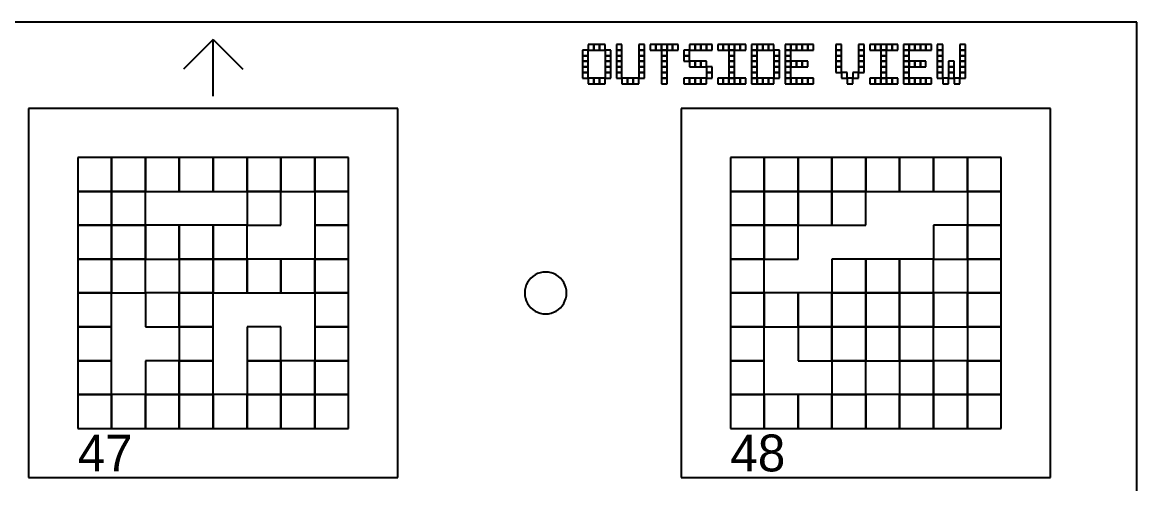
# Model space of a CAD drawing. Extents: x 0 to 490, y -8 to 329.
# Drawn here: x 399.5 to 490, y 112.5 to 150 of the extents above; entities that cross this region are included whole.
import ezdxf

# ---------------------------------------------------------------- set-up
doc = ezdxf.new("R2010")
doc.units = 0
for name, color, linetype in [('BLACK_POCKET', 7, 'CONTINUOUS'), ('BOARD_TEXT', 2, 'CONTINUOUS'), ('CUT', 1, 'CONTINUOUS'), ('LABEL', 3, 'CONTINUOUS'), ('MOUNT_HOLE', 5, 'CONTINUOUS'), ('ORIENTATION', 1, 'CONTINUOUS'), ('QUIET_ZONE', 4, 'CONTINUOUS'), ('TAG_BOUNDARY', 8, 'CONTINUOUS')]:
    doc.layers.add(name, color=color, linetype=linetype)

msp = doc.modelspace()

# ---------------------------------------------------------------- linework, layer by layer
at = {"layer": 'BLACK_POCKET'}
for p, q in [((406.75, 139), (404, 139)), ((404, 139), (404, 136.25)), ((406.75, 136.25), (406.75, 139)), ((409.5, 139), (406.75, 139)), ((406.75, 139), (406.75, 136.25)), ((409.5, 136.25), (409.5, 139)), ((412.25, 139), (409.5, 139)), ((409.5, 139), (409.5, 136.25)), ((412.25, 136.25), (412.25, 139)), ((415, 139), (412.25, 139)), ((412.25, 139), (412.25, 136.25)), ((415, 136.25), (415, 139)), ((417.75, 139), (415, 139)), ((415, 139), (415, 136.25)), ((417.75, 136.25), (417.75, 139)), ((420.5, 139), (417.75, 139)), ((417.75, 139), (417.75, 136.25)), ((420.5, 136.25), (420.5, 139)), ((423.25, 139), (420.5, 139)), ((420.5, 139), (420.5, 136.25)), ((423.25, 136.25), (423.25, 139)), ((426, 139), (423.25, 139)), ((423.25, 139), (423.25, 136.25)), ((426, 136.25), (426, 139)), ((459.75, 139), (457, 139)), ((457, 139), (457, 136.25)), ((459.75, 136.25), (459.75, 139)), ((462.5, 139), (459.75, 139)), ((459.75, 139), (459.75, 136.25)), ((462.5, 136.25), (462.5, 139)), ((465.25, 139), (462.5, 139)), ((462.5, 139), (462.5, 136.25)), ((465.25, 136.25), (465.25, 139)), ((468, 139), (465.25, 139)), ((465.25, 139), (465.25, 136.25)), ((468, 136.25), (468, 139)), ((470.75, 139), (468, 139)), ((468, 139), (468, 136.25)), ((470.75, 136.25), (470.75, 139)), ((473.5, 139), (470.75, 139)), ((470.75, 139), (470.75, 136.25)), ((473.5, 136.25), (473.5, 139)), ((476.25, 139), (473.5, 139)), ((473.5, 139), (473.5, 136.25)), ((476.25, 136.25), (476.25, 139)), ((479, 139), (476.25, 139)), ((476.25, 139), (476.25, 136.25)), ((479, 136.25), (479, 139)), ((404, 136.25), (406.75, 136.25)), ((406.75, 136.25), (404, 136.25)), ((404, 136.25), (404, 133.5)), ((406.75, 136.25), (409.5, 136.25)), ((406.75, 133.5), (406.75, 136.25)), ((409.5, 136.25), (406.75, 136.25)), ((406.75, 136.25), (406.75, 133.5)), ((409.5, 136.25), (412.25, 136.25)), ((409.5, 133.5), (409.5, 136.25)), ((412.25, 136.25), (415, 136.25)), ((415, 136.25), (417.75, 136.25)), ((417.75, 136.25), (420.5, 136.25)), ((420.5, 136.25), (417.75, 136.25)), ((417.75, 136.25), (417.75, 133.5)), ((420.5, 136.25), (423.25, 136.25)), ((420.5, 133.5), (420.5, 136.25)), ((423.25, 136.25), (426, 136.25)), ((426, 136.25), (423.25, 136.25)), ((423.25, 136.25), (423.25, 133.5)), ((426, 133.5), (426, 136.25)), ((457, 136.25), (459.75, 136.25)), ((459.75, 136.25), (457, 136.25)), ((457, 136.25), (457, 133.5)), ((459.75, 136.25), (462.5, 136.25)), ((459.75, 133.5), (459.75, 136.25)), ((462.5, 136.25), (459.75, 136.25)), ((459.75, 136.25), (459.75, 133.5)), ((462.5, 136.25), (465.25, 136.25)), ((462.5, 133.5), (462.5, 136.25)), ((465.25, 136.25), (462.5, 136.25)), ((462.5, 136.25), (462.5, 133.5)), ((465.25, 136.25), (468, 136.25)), ((465.25, 133.5), (465.25, 136.25)), ((468, 136.25), (465.25, 136.25)), ((465.25, 136.25), (465.25, 133.5)), ((468, 136.25), (470.75, 136.25)), ((468, 133.5), (468, 136.25)), ((470.75, 136.25), (473.5, 136.25)), ((473.5, 136.25), (476.25, 136.25)), ((476.25, 136.25), (479, 136.25)), ((479, 136.25), (476.25, 136.25)), ((476.25, 136.25), (476.25, 133.5)), ((479, 133.5), (479, 136.25)), ((404, 133.5), (406.75, 133.5)), ((406.75, 133.5), (404, 133.5)), ((404, 133.5), (404, 130.75)), ((406.75, 133.5), (409.5, 133.5)), ((406.75, 130.75), (406.75, 133.5)), ((409.5, 133.5), (406.75, 133.5)), ((406.75, 133.5), (406.75, 130.75)), ((409.5, 130.75), (409.5, 133.5)), ((412.25, 133.5), (409.5, 133.5)), ((409.5, 133.5), (409.5, 130.75)), ((412.25, 130.75), (412.25, 133.5)), ((415, 133.5), (412.25, 133.5)), ((412.25, 133.5), (412.25, 130.75)), ((415, 130.75), (415, 133.5)), ((417.75, 133.5), (415, 133.5)), ((415, 133.5), (415, 130.75)), ((417.75, 133.5), (420.5, 133.5)), ((417.75, 130.75), (417.75, 133.5)), ((423.25, 133.5), (426, 133.5)), ((426, 133.5), (423.25, 133.5)), ((423.25, 133.5), (423.25, 130.75)), ((426, 130.75), (426, 133.5)), ((457, 133.5), (459.75, 133.5)), ((459.75, 133.5), (457, 133.5)), ((457, 133.5), (457, 130.75)), ((459.75, 133.5), (462.5, 133.5)), ((459.75, 130.75), (459.75, 133.5)), ((462.5, 133.5), (459.75, 133.5)), ((459.75, 133.5), (459.75, 130.75)), ((462.5, 133.5), (465.25, 133.5)), ((462.5, 130.75), (462.5, 133.5)), ((465.25, 133.5), (468, 133.5)), ((476.25, 133.5), (473.5, 133.5)), ((473.5, 133.5), (473.5, 130.75)), ((476.25, 133.5), (479, 133.5)), ((476.25, 130.75), (476.25, 133.5)), ((479, 133.5), (476.25, 133.5)), ((476.25, 133.5), (476.25, 130.75)), ((479, 130.75), (479, 133.5)), ((404, 130.75), (406.75, 130.75)), ((406.75, 130.75), (404, 130.75)), ((404, 130.75), (404, 128)), ((406.75, 130.75), (409.5, 130.75)), ((406.75, 128), (406.75, 130.75)), ((409.5, 130.75), (406.75, 130.75)), ((406.75, 130.75), (406.75, 128)), ((409.5, 130.75), (412.25, 130.75)), ((409.5, 128), (409.5, 130.75)), ((412.25, 130.75), (415, 130.75)), ((415, 130.75), (412.25, 130.75)), ((412.25, 130.75), (412.25, 128)), ((415, 130.75), (417.75, 130.75)), ((415, 128), (415, 130.75)), ((417.75, 130.75), (415, 130.75)), ((415, 130.75), (415, 128)), ((417.75, 128), (417.75, 130.75)), ((420.5, 130.75), (417.75, 130.75)), ((417.75, 130.75), (417.75, 128)), ((420.5, 128), (420.5, 130.75)), ((423.25, 130.75), (420.5, 130.75)), ((420.5, 130.75), (420.5, 128)), ((423.25, 130.75), (426, 130.75)), ((423.25, 128), (423.25, 130.75)), ((426, 130.75), (423.25, 130.75)), ((423.25, 130.75), (423.25, 128)), ((426, 128), (426, 130.75)), ((457, 130.75), (459.75, 130.75)), ((459.75, 130.75), (457, 130.75)), ((457, 130.75), (457, 128)), ((459.75, 130.75), (462.5, 130.75)), ((459.75, 128), (459.75, 130.75)), ((468, 130.75), (465.25, 130.75)), ((465.25, 130.75), (465.25, 128)), ((468, 128), (468, 130.75)), ((470.75, 130.75), (468, 130.75)), ((468, 130.75), (468, 128)), ((470.75, 128), (470.75, 130.75)), ((473.5, 130.75), (470.75, 130.75)), ((470.75, 130.75), (470.75, 128)), ((473.5, 130.75), (476.25, 130.75)), ((473.5, 128), (473.5, 130.75)), ((476.25, 130.75), (479, 130.75)), ((479, 130.75), (476.25, 130.75)), ((476.25, 130.75), (476.25, 128)), ((479, 128), (479, 130.75)), ((404, 128), (406.75, 128)), ((406.75, 128), (404, 128)), ((404, 128), (404, 125.25)), ((406.75, 128), (409.5, 128)), ((406.75, 125.25), (406.75, 128)), ((412.25, 128), (409.5, 128)), ((409.5, 128), (409.5, 125.25)), ((412.25, 128), (415, 128)), ((412.25, 125.25), (412.25, 128)), ((415, 128), (412.25, 128)), ((412.25, 128), (412.25, 125.25)), ((415, 128), (417.75, 128)), ((415, 125.25), (415, 128)), ((417.75, 128), (420.5, 128)), ((420.5, 128), (423.25, 128)), ((423.25, 128), (426, 128)), ((426, 128), (423.25, 128)), ((423.25, 128), (423.25, 125.25)), ((426, 125.25), (426, 128)), ((457, 128), (459.75, 128)), ((459.75, 128), (457, 128)), ((457, 128), (457, 125.25)), ((459.75, 125.25), (459.75, 128)), ((462.5, 128), (459.75, 128)), ((459.75, 128), (459.75, 125.25)), ((462.5, 125.25), (462.5, 128)), ((465.25, 128), (462.5, 128)), ((462.5, 128), (462.5, 125.25)), ((465.25, 128), (468, 128)), ((465.25, 125.25), (465.25, 128)), ((468, 128), (465.25, 128)), ((465.25, 128), (465.25, 125.25)), ((468, 128), (470.75, 128)), ((468, 125.25), (468, 128)), ((470.75, 128), (468, 128)), ((468, 128), (468, 125.25)), ((470.75, 128), (473.5, 128)), ((470.75, 125.25), (470.75, 128)), ((473.5, 128), (470.75, 128)), ((470.75, 128), (470.75, 125.25)), ((473.5, 125.25), (473.5, 128)), ((476.25, 128), (473.5, 128)), ((473.5, 128), (473.5, 125.25)), ((476.25, 128), (479, 128)), ((476.25, 125.25), (476.25, 128)), ((479, 128), (476.25, 128)), ((476.25, 128), (476.25, 125.25)), ((479, 125.25), (479, 128)), ((404, 125.25), (406.75, 125.25)), ((406.75, 125.25), (404, 125.25)), ((404, 125.25), (404, 122.5)), ((406.75, 122.5), (406.75, 125.25)), ((409.5, 125.25), (412.25, 125.25)), ((412.25, 125.25), (415, 125.25)), ((415, 125.25), (412.25, 125.25)), ((412.25, 125.25), (412.25, 122.5)), ((415, 122.5), (415, 125.25)), ((420.5, 125.25), (417.75, 125.25)), ((417.75, 125.25), (417.75, 122.5)), ((420.5, 122.5), (420.5, 125.25)), ((423.25, 125.25), (426, 125.25)), ((426, 125.25), (423.25, 125.25)), ((423.25, 125.25), (423.25, 122.5)), ((426, 122.5), (426, 125.25)), ((457, 125.25), (459.75, 125.25)), ((459.75, 125.25), (457, 125.25)), ((457, 125.25), (457, 122.5)), ((459.75, 125.25), (462.5, 125.25)), ((459.75, 122.5), (459.75, 125.25)), ((462.5, 125.25), (465.25, 125.25)), ((465.25, 125.25), (462.5, 125.25)), ((462.5, 125.25), (462.5, 122.5)), ((465.25, 125.25), (468, 125.25)), ((465.25, 122.5), (465.25, 125.25)), ((468, 125.25), (465.25, 125.25)), ((465.25, 125.25), (465.25, 122.5)), ((468, 125.25), (470.75, 125.25)), ((468, 122.5), (468, 125.25)), ((470.75, 125.25), (468, 125.25)), ((468, 125.25), (468, 122.5)), ((470.75, 125.25), (473.5, 125.25)), ((470.75, 122.5), (470.75, 125.25)), ((473.5, 125.25), (470.75, 125.25)), ((470.75, 125.25), (470.75, 122.5)), ((473.5, 125.25), (476.25, 125.25)), ((473.5, 122.5), (473.5, 125.25)), ((476.25, 125.25), (479, 125.25)), ((479, 125.25), (476.25, 125.25)), ((476.25, 125.25), (476.25, 122.5)), ((479, 122.5), (479, 125.25)), ((404, 122.5), (406.75, 122.5)), ((406.75, 122.5), (404, 122.5)), ((404, 122.5), (404, 119.75)), ((406.75, 119.75), (406.75, 122.5)), ((412.25, 122.5), (409.5, 122.5)), ((409.5, 122.5), (409.5, 119.75)), ((412.25, 122.5), (415, 122.5)), ((412.25, 119.75), (412.25, 122.5)), ((415, 122.5), (412.25, 122.5)), ((412.25, 122.5), (412.25, 119.75)), ((415, 119.75), (415, 122.5)), ((417.75, 122.5), (420.5, 122.5)), ((420.5, 122.5), (417.75, 122.5)), ((417.75, 122.5), (417.75, 119.75)), ((420.5, 119.75), (420.5, 122.5)), ((423.25, 122.5), (420.5, 122.5)), ((420.5, 122.5), (420.5, 119.75)), ((423.25, 122.5), (426, 122.5)), ((423.25, 119.75), (423.25, 122.5)), ((426, 122.5), (423.25, 122.5)), ((423.25, 122.5), (423.25, 119.75)), ((426, 119.75), (426, 122.5)), ((457, 122.5), (459.75, 122.5)), ((459.75, 122.5), (457, 122.5)), ((457, 122.5), (457, 119.75)), ((459.75, 119.75), (459.75, 122.5)), ((462.5, 122.5), (465.25, 122.5)), ((465.25, 122.5), (468, 122.5)), ((468, 122.5), (465.25, 122.5)), ((465.25, 122.5), (465.25, 119.75)), ((468, 122.5), (470.75, 122.5)), ((468, 119.75), (468, 122.5)), ((470.75, 122.5), (473.5, 122.5)), ((473.5, 122.5), (470.75, 122.5)), ((470.75, 122.5), (470.75, 119.75)), ((473.5, 119.75), (473.5, 122.5)), ((476.25, 122.5), (473.5, 122.5)), ((473.5, 122.5), (473.5, 119.75)), ((476.25, 122.5), (479, 122.5)), ((476.25, 119.75), (476.25, 122.5)), ((479, 122.5), (476.25, 122.5)), ((476.25, 122.5), (476.25, 119.75)), ((479, 119.75), (479, 122.5)), ((404, 119.75), (406.75, 119.75)), ((406.75, 119.75), (404, 119.75)), ((404, 119.75), (404, 117)), ((406.75, 117), (406.75, 119.75)), ((409.5, 119.75), (406.75, 119.75)), ((406.75, 119.75), (406.75, 117)), ((409.5, 119.75), (412.25, 119.75)), ((409.5, 117), (409.5, 119.75)), ((412.25, 119.75), (409.5, 119.75)), ((409.5, 119.75), (409.5, 117)), ((412.25, 119.75), (415, 119.75)), ((412.25, 117), (412.25, 119.75)), ((415, 119.75), (412.25, 119.75)), ((412.25, 119.75), (412.25, 117)), ((415, 117), (415, 119.75)), ((417.75, 119.75), (415, 119.75)), ((415, 119.75), (415, 117)), ((417.75, 119.75), (420.5, 119.75)), ((417.75, 117), (417.75, 119.75)), ((420.5, 119.75), (417.75, 119.75)), ((417.75, 119.75), (417.75, 117)), ((420.5, 119.75), (423.25, 119.75)), ((420.5, 117), (420.5, 119.75)), ((423.25, 119.75), (420.5, 119.75)), ((420.5, 119.75), (420.5, 117)), ((423.25, 119.75), (426, 119.75)), ((423.25, 117), (423.25, 119.75)), ((426, 119.75), (423.25, 119.75)), ((423.25, 119.75), (423.25, 117)), ((426, 117), (426, 119.75)), ((457, 119.75), (459.75, 119.75)), ((459.75, 119.75), (457, 119.75)), ((457, 119.75), (457, 117)), ((459.75, 117), (459.75, 119.75)), ((462.5, 119.75), (459.75, 119.75)), ((459.75, 119.75), (459.75, 117)), ((462.5, 117), (462.5, 119.75)), ((465.25, 119.75), (462.5, 119.75)), ((462.5, 119.75), (462.5, 117)), ((465.25, 119.75), (468, 119.75)), ((465.25, 117), (465.25, 119.75)), ((468, 119.75), (465.25, 119.75)), ((465.25, 119.75), (465.25, 117)), ((468, 117), (468, 119.75)), ((470.75, 119.75), (468, 119.75)), ((468, 119.75), (468, 117)), ((470.75, 119.75), (473.5, 119.75)), ((470.75, 117), (470.75, 119.75)), ((473.5, 119.75), (470.75, 119.75)), ((470.75, 119.75), (470.75, 117)), ((473.5, 119.75), (476.25, 119.75)), ((473.5, 117), (473.5, 119.75)), ((476.25, 119.75), (473.5, 119.75)), ((473.5, 119.75), (473.5, 117)), ((476.25, 119.75), (479, 119.75)), ((476.25, 117), (476.25, 119.75)), ((479, 119.75), (476.25, 119.75)), ((476.25, 119.75), (476.25, 117)), ((479, 117), (479, 119.75)), ((404, 117), (406.75, 117)), ((406.75, 117), (409.5, 117)), ((409.5, 117), (412.25, 117)), ((412.25, 117), (415, 117)), ((415, 117), (417.75, 117)), ((417.75, 117), (420.5, 117)), ((420.5, 117), (423.25, 117)), ((423.25, 117), (426, 117)), ((457, 117), (459.75, 117)), ((459.75, 117), (462.5, 117)), ((462.5, 117), (465.25, 117)), ((465.25, 117), (468, 117)), ((468, 117), (470.75, 117)), ((470.75, 117), (473.5, 117)), ((473.5, 117), (476.25, 117)), ((476.25, 117), (479, 117))]:
    msp.add_line(p, q, dxfattribs=at)
at = {"layer": 'BOARD_TEXT'}
for p, q in [((445.457143, 147.742857), (445, 147.742857)), ((445, 147.742857), (445, 147.285714)), ((445.914286, 148.2), (445.457143, 148.2)), ((445.457143, 148.2), (445.457143, 147.742857)), ((445.457143, 147.742857), (445.914286, 147.742857)), ((445.457143, 147.285714), (445.457143, 147.742857)), ((445.914286, 147.742857), (445.914286, 148.2)), ((446.371429, 148.2), (445.914286, 148.2)), ((445.914286, 148.2), (445.914286, 147.742857)), ((445.914286, 147.742857), (446.371429, 147.742857)), ((446.371429, 147.742857), (446.371429, 148.2)), ((446.828571, 148.2), (446.371429, 148.2)), ((446.371429, 148.2), (446.371429, 147.742857)), ((446.371429, 147.742857), (446.828571, 147.742857)), ((446.828571, 147.742857), (446.828571, 148.2)), ((447.285714, 147.742857), (446.828571, 147.742857)), ((446.828571, 147.742857), (446.828571, 147.285714)), ((447.285714, 147.285714), (447.285714, 147.742857)), ((448.2, 148.2), (447.742857, 148.2)), ((447.742857, 148.2), (447.742857, 147.742857)), ((447.742857, 147.742857), (448.2, 147.742857)), ((448.2, 147.742857), (447.742857, 147.742857)), ((447.742857, 147.742857), (447.742857, 147.285714)), ((448.2, 147.742857), (448.2, 148.2)), ((448.2, 147.285714), (448.2, 147.742857)), ((450.028571, 148.2), (449.571429, 148.2)), ((449.571429, 148.2), (449.571429, 147.742857)), ((449.571429, 147.742857), (450.028571, 147.742857)), ((450.028571, 147.742857), (449.571429, 147.742857)), ((449.571429, 147.742857), (449.571429, 147.285714)), ((450.028571, 147.742857), (450.028571, 148.2)), ((450.028571, 147.285714), (450.028571, 147.742857)), ((450.942857, 148.2), (450.485714, 148.2)), ((450.485714, 148.2), (450.485714, 147.742857)), ((450.485714, 147.742857), (450.942857, 147.742857)), ((450.942857, 147.742857), (450.942857, 148.2)), ((451.4, 148.2), (450.942857, 148.2)), ((450.942857, 148.2), (450.942857, 147.742857)), ((450.942857, 147.742857), (451.4, 147.742857)), ((451.4, 147.742857), (451.4, 148.2)), ((451.857143, 148.2), (451.4, 148.2)), ((451.4, 148.2), (451.4, 147.742857)), ((451.4, 147.742857), (451.857143, 147.742857)), ((451.857143, 147.742857), (451.4, 147.742857)), ((451.4, 147.742857), (451.4, 147.285714)), ((451.857143, 147.742857), (451.857143, 148.2)), ((452.314286, 148.2), (451.857143, 148.2)), ((451.857143, 148.2), (451.857143, 147.742857)), ((451.857143, 147.742857), (452.314286, 147.742857)), ((451.857143, 147.285714), (451.857143, 147.742857)), ((452.314286, 147.742857), (452.314286, 148.2)), ((452.771429, 148.2), (452.314286, 148.2)), ((452.314286, 148.2), (452.314286, 147.742857)), ((452.314286, 147.742857), (452.771429, 147.742857)), ((452.771429, 147.742857), (452.771429, 148.2)), ((453.685714, 147.742857), (453.228571, 147.742857)), ((453.228571, 147.742857), (453.228571, 147.285714)), ((454.142857, 148.2), (453.685714, 148.2)), ((453.685714, 148.2), (453.685714, 147.742857)), ((453.685714, 147.742857), (454.142857, 147.742857)), ((453.685714, 147.285714), (453.685714, 147.742857)), ((454.142857, 147.742857), (454.142857, 148.2)), ((454.6, 148.2), (454.142857, 148.2)), ((454.142857, 148.2), (454.142857, 147.742857)), ((454.142857, 147.742857), (454.6, 147.742857)), ((454.6, 147.742857), (454.6, 148.2)), ((455.057143, 148.2), (454.6, 148.2)), ((454.6, 148.2), (454.6, 147.742857)), ((454.6, 147.742857), (455.057143, 147.742857)), ((455.057143, 147.742857), (455.057143, 148.2)), ((455.514286, 148.2), (455.057143, 148.2)), ((455.057143, 148.2), (455.057143, 147.742857)), ((455.057143, 147.742857), (455.514286, 147.742857)), ((455.514286, 147.742857), (455.514286, 148.2)), ((456.428571, 148.2), (455.971429, 148.2)), ((455.971429, 148.2), (455.971429, 147.742857)), ((455.971429, 147.742857), (456.428571, 147.742857)), ((456.428571, 147.742857), (456.428571, 148.2)), ((456.885714, 148.2), (456.428571, 148.2)), ((456.428571, 148.2), (456.428571, 147.742857)), ((456.428571, 147.742857), (456.885714, 147.742857)), ((456.885714, 147.742857), (456.885714, 148.2)), ((457.342857, 148.2), (456.885714, 148.2)), ((456.885714, 148.2), (456.885714, 147.742857)), ((456.885714, 147.742857), (457.342857, 147.742857)), ((457.342857, 147.742857), (456.885714, 147.742857)), ((456.885714, 147.742857), (456.885714, 147.285714)), ((457.342857, 147.742857), (457.342857, 148.2)), ((457.8, 148.2), (457.342857, 148.2)), ((457.342857, 148.2), (457.342857, 147.742857)), ((457.342857, 147.742857), (457.8, 147.742857)), ((457.342857, 147.285714), (457.342857, 147.742857)), ((457.8, 147.742857), (457.8, 148.2)), ((458.257143, 148.2), (457.8, 148.2)), ((457.8, 148.2), (457.8, 147.742857)), ((457.8, 147.742857), (458.257143, 147.742857)), ((458.257143, 147.742857), (458.257143, 148.2)), ((459.171429, 148.2), (458.714286, 148.2)), ((458.714286, 148.2), (458.714286, 147.742857)), ((458.714286, 147.742857), (459.171429, 147.742857)), ((459.171429, 147.742857), (458.714286, 147.742857)), ((458.714286, 147.742857), (458.714286, 147.285714)), ((459.171429, 147.742857), (459.171429, 148.2)), ((459.628571, 148.2), (459.171429, 148.2)), ((459.171429, 148.2), (459.171429, 147.742857)), ((459.171429, 147.742857), (459.628571, 147.742857)), ((459.171429, 147.285714), (459.171429, 147.742857)), ((459.628571, 147.742857), (459.628571, 148.2)), ((460.085714, 148.2), (459.628571, 148.2)), ((459.628571, 148.2), (459.628571, 147.742857)), ((459.628571, 147.742857), (460.085714, 147.742857)), ((460.085714, 147.742857), (460.085714, 148.2)), ((460.542857, 148.2), (460.085714, 148.2)), ((460.085714, 148.2), (460.085714, 147.742857)), ((460.085714, 147.742857), (460.542857, 147.742857)), ((460.542857, 147.742857), (460.542857, 148.2)), ((461, 147.742857), (460.542857, 147.742857)), ((460.542857, 147.742857), (460.542857, 147.285714)), ((461, 147.285714), (461, 147.742857)), ((461.914286, 148.2), (461.457143, 148.2)), ((461.457143, 148.2), (461.457143, 147.742857)), ((461.457143, 147.742857), (461.914286, 147.742857)), ((461.914286, 147.742857), (461.457143, 147.742857)), ((461.457143, 147.742857), (461.457143, 147.285714)), ((461.914286, 147.742857), (461.914286, 148.2)), ((462.371429, 148.2), (461.914286, 148.2)), ((461.914286, 148.2), (461.914286, 147.742857)), ((461.914286, 147.742857), (462.371429, 147.742857)), ((461.914286, 147.285714), (461.914286, 147.742857)), ((462.371429, 147.742857), (462.371429, 148.2)), ((462.828571, 148.2), (462.371429, 148.2)), ((462.371429, 148.2), (462.371429, 147.742857)), ((462.371429, 147.742857), (462.828571, 147.742857)), ((462.828571, 147.742857), (462.828571, 148.2)), ((463.285714, 148.2), (462.828571, 148.2)), ((462.828571, 148.2), (462.828571, 147.742857)), ((462.828571, 147.742857), (463.285714, 147.742857)), ((463.285714, 147.742857), (463.285714, 148.2)), ((463.742857, 148.2), (463.285714, 148.2)), ((463.285714, 148.2), (463.285714, 147.742857)), ((463.285714, 147.742857), (463.742857, 147.742857)), ((463.742857, 147.742857), (463.742857, 148.2)), ((466.028571, 148.2), (465.571429, 148.2)), ((465.571429, 148.2), (465.571429, 147.742857)), ((465.571429, 147.742857), (466.028571, 147.742857)), ((466.028571, 147.742857), (465.571429, 147.742857)), ((465.571429, 147.742857), (465.571429, 147.285714)), ((466.028571, 147.742857), (466.028571, 148.2)), ((466.028571, 147.285714), (466.028571, 147.742857)), ((467.857143, 148.2), (467.4, 148.2)), ((467.4, 148.2), (467.4, 147.742857)), ((467.4, 147.742857), (467.857143, 147.742857)), ((467.857143, 147.742857), (467.4, 147.742857)), ((467.4, 147.742857), (467.4, 147.285714)), ((467.857143, 147.742857), (467.857143, 148.2)), ((467.857143, 147.285714), (467.857143, 147.742857)), ((468.771429, 148.2), (468.314286, 148.2)), ((468.314286, 148.2), (468.314286, 147.742857)), ((468.314286, 147.742857), (468.771429, 147.742857)), ((468.771429, 147.742857), (468.771429, 148.2)), ((469.228571, 148.2), (468.771429, 148.2)), ((468.771429, 148.2), (468.771429, 147.742857)), ((468.771429, 147.742857), (469.228571, 147.742857)), ((469.228571, 147.742857), (469.228571, 148.2)), ((469.685714, 148.2), (469.228571, 148.2)), ((469.228571, 148.2), (469.228571, 147.742857)), ((469.228571, 147.742857), (469.685714, 147.742857)), ((469.685714, 147.742857), (469.228571, 147.742857)), ((469.228571, 147.742857), (469.228571, 147.285714)), ((469.685714, 147.742857), (469.685714, 148.2)), ((470.142857, 148.2), (469.685714, 148.2)), ((469.685714, 148.2), (469.685714, 147.742857)), ((469.685714, 147.742857), (470.142857, 147.742857)), ((469.685714, 147.285714), (469.685714, 147.742857)), ((470.142857, 147.742857), (470.142857, 148.2)), ((470.6, 148.2), (470.142857, 148.2)), ((470.142857, 148.2), (470.142857, 147.742857)), ((470.142857, 147.742857), (470.6, 147.742857)), ((470.6, 147.742857), (470.6, 148.2)), ((471.514286, 148.2), (471.057143, 148.2)), ((471.057143, 148.2), (471.057143, 147.742857)), ((471.057143, 147.742857), (471.514286, 147.742857)), ((471.514286, 147.742857), (471.057143, 147.742857)), ((471.057143, 147.742857), (471.057143, 147.285714)), ((471.514286, 147.742857), (471.514286, 148.2)), ((471.971429, 148.2), (471.514286, 148.2)), ((471.514286, 148.2), (471.514286, 147.742857)), ((471.514286, 147.742857), (471.971429, 147.742857)), ((471.514286, 147.285714), (471.514286, 147.742857)), ((471.971429, 147.742857), (471.971429, 148.2)), ((472.428571, 148.2), (471.971429, 148.2)), ((471.971429, 148.2), (471.971429, 147.742857)), ((471.971429, 147.742857), (472.428571, 147.742857)), ((472.428571, 147.742857), (472.428571, 148.2)), ((472.885714, 148.2), (472.428571, 148.2)), ((472.428571, 148.2), (472.428571, 147.742857)), ((472.428571, 147.742857), (472.885714, 147.742857)), ((472.885714, 147.742857), (472.885714, 148.2)), ((473.342857, 148.2), (472.885714, 148.2)), ((472.885714, 148.2), (472.885714, 147.742857)), ((472.885714, 147.742857), (473.342857, 147.742857)), ((473.342857, 147.742857), (473.342857, 148.2)), ((474.257143, 148.2), (473.8, 148.2)), ((473.8, 148.2), (473.8, 147.742857)), ((473.8, 147.742857), (474.257143, 147.742857)), ((474.257143, 147.742857), (473.8, 147.742857)), ((473.8, 147.742857), (473.8, 147.285714)), ((474.257143, 147.742857), (474.257143, 148.2)), ((474.257143, 147.285714), (474.257143, 147.742857)), ((476.085714, 148.2), (475.628571, 148.2)), ((475.628571, 148.2), (475.628571, 147.742857)), ((475.628571, 147.742857), (476.085714, 147.742857)), ((476.085714, 147.742857), (475.628571, 147.742857)), ((475.628571, 147.742857), (475.628571, 147.285714)), ((476.085714, 147.742857), (476.085714, 148.2)), ((476.085714, 147.285714), (476.085714, 147.742857)), ((445, 147.285714), (445.457143, 147.285714)), ((445.457143, 147.285714), (445, 147.285714)), ((445, 147.285714), (445, 146.828571)), ((445, 146.828571), (445.457143, 146.828571)), ((445.457143, 146.828571), (445, 146.828571)), ((445, 146.828571), (445, 146.371429)), ((445.457143, 146.828571), (445.457143, 147.285714)), ((445.457143, 146.371429), (445.457143, 146.828571)), ((446.828571, 147.285714), (447.285714, 147.285714)), ((447.285714, 147.285714), (446.828571, 147.285714)), ((446.828571, 147.285714), (446.828571, 146.828571)), ((446.828571, 146.828571), (447.285714, 146.828571)), ((447.285714, 146.828571), (446.828571, 146.828571)), ((446.828571, 146.828571), (446.828571, 146.371429)), ((447.285714, 146.828571), (447.285714, 147.285714)), ((447.285714, 146.371429), (447.285714, 146.828571)), ((447.742857, 147.285714), (448.2, 147.285714)), ((448.2, 147.285714), (447.742857, 147.285714)), ((447.742857, 147.285714), (447.742857, 146.828571)), ((447.742857, 146.828571), (448.2, 146.828571)), ((448.2, 146.828571), (447.742857, 146.828571)), ((447.742857, 146.828571), (447.742857, 146.371429)), ((448.2, 146.828571), (448.2, 147.285714)), ((448.2, 146.371429), (448.2, 146.828571)), ((449.571429, 147.285714), (450.028571, 147.285714)), ((450.028571, 147.285714), (449.571429, 147.285714)), ((449.571429, 147.285714), (449.571429, 146.828571)), ((449.571429, 146.828571), (450.028571, 146.828571)), ((450.028571, 146.828571), (449.571429, 146.828571)), ((449.571429, 146.828571), (449.571429, 146.371429)), ((450.028571, 146.828571), (450.028571, 147.285714)), ((450.028571, 146.371429), (450.028571, 146.828571)), ((451.4, 147.285714), (451.857143, 147.285714)), ((451.857143, 147.285714), (451.4, 147.285714)), ((451.4, 147.285714), (451.4, 146.828571)), ((451.4, 146.828571), (451.857143, 146.828571)), ((451.857143, 146.828571), (451.4, 146.828571)), ((451.4, 146.828571), (451.4, 146.371429)), ((451.857143, 146.828571), (451.857143, 147.285714)), ((451.857143, 146.371429), (451.857143, 146.828571)), ((453.228571, 147.285714), (453.685714, 147.285714)), ((453.685714, 147.285714), (453.228571, 147.285714)), ((453.228571, 147.285714), (453.228571, 146.828571)), ((453.228571, 146.828571), (453.685714, 146.828571)), ((453.685714, 146.828571), (453.685714, 147.285714)), ((454.142857, 146.828571), (453.685714, 146.828571)), ((453.685714, 146.828571), (453.685714, 146.371429)), ((454.142857, 146.371429), (454.142857, 146.828571)), ((454.6, 146.828571), (454.142857, 146.828571)), ((454.142857, 146.828571), (454.142857, 146.371429)), ((454.6, 146.371429), (454.6, 146.828571)), ((455.057143, 146.828571), (454.6, 146.828571)), ((454.6, 146.828571), (454.6, 146.371429)), ((455.057143, 146.371429), (455.057143, 146.828571)), ((456.885714, 147.285714), (457.342857, 147.285714)), ((457.342857, 147.285714), (456.885714, 147.285714)), ((456.885714, 147.285714), (456.885714, 146.828571)), ((456.885714, 146.828571), (457.342857, 146.828571)), ((457.342857, 146.828571), (456.885714, 146.828571)), ((456.885714, 146.828571), (456.885714, 146.371429)), ((457.342857, 146.828571), (457.342857, 147.285714)), ((457.342857, 146.371429), (457.342857, 146.828571)), ((458.714286, 147.285714), (459.171429, 147.285714)), ((459.171429, 147.285714), (458.714286, 147.285714)), ((458.714286, 147.285714), (458.714286, 146.828571)), ((458.714286, 146.828571), (459.171429, 146.828571)), ((459.171429, 146.828571), (458.714286, 146.828571)), ((458.714286, 146.828571), (458.714286, 146.371429)), ((459.171429, 146.828571), (459.171429, 147.285714)), ((459.171429, 146.371429), (459.171429, 146.828571)), ((460.542857, 147.285714), (461, 147.285714)), ((461, 147.285714), (460.542857, 147.285714)), ((460.542857, 147.285714), (460.542857, 146.828571)), ((460.542857, 146.828571), (461, 146.828571)), ((461, 146.828571), (460.542857, 146.828571)), ((460.542857, 146.828571), (460.542857, 146.371429)), ((461, 146.828571), (461, 147.285714)), ((461, 146.371429), (461, 146.828571)), ((461.457143, 147.285714), (461.914286, 147.285714)), ((461.914286, 147.285714), (461.457143, 147.285714)), ((461.457143, 147.285714), (461.457143, 146.828571)), ((461.457143, 146.828571), (461.914286, 146.828571)), ((461.914286, 146.828571), (461.457143, 146.828571)), ((461.457143, 146.828571), (461.457143, 146.371429)), ((461.914286, 146.828571), (461.914286, 147.285714)), ((461.914286, 146.371429), (461.914286, 146.828571)), ((462.371429, 146.828571), (461.914286, 146.828571)), ((461.914286, 146.828571), (461.914286, 146.371429)), ((462.371429, 146.371429), (462.371429, 146.828571)), ((462.828571, 146.828571), (462.371429, 146.828571)), ((462.371429, 146.828571), (462.371429, 146.371429)), ((462.828571, 146.371429), (462.828571, 146.828571)), ((463.285714, 146.828571), (462.828571, 146.828571)), ((462.828571, 146.828571), (462.828571, 146.371429)), ((463.285714, 146.371429), (463.285714, 146.828571)), ((465.571429, 147.285714), (466.028571, 147.285714)), ((466.028571, 147.285714), (465.571429, 147.285714)), ((465.571429, 147.285714), (465.571429, 146.828571)), ((465.571429, 146.828571), (466.028571, 146.828571)), ((466.028571, 146.828571), (465.571429, 146.828571)), ((465.571429, 146.828571), (465.571429, 146.371429)), ((466.028571, 146.828571), (466.028571, 147.285714)), ((466.028571, 146.371429), (466.028571, 146.828571)), ((467.4, 147.285714), (467.857143, 147.285714)), ((467.857143, 147.285714), (467.4, 147.285714)), ((467.4, 147.285714), (467.4, 146.828571)), ((467.4, 146.828571), (467.857143, 146.828571)), ((467.857143, 146.828571), (467.4, 146.828571)), ((467.4, 146.828571), (467.4, 146.371429)), ((467.857143, 146.828571), (467.857143, 147.285714)), ((467.857143, 146.371429), (467.857143, 146.828571)), ((469.228571, 147.285714), (469.685714, 147.285714)), ((469.685714, 147.285714), (469.228571, 147.285714)), ((469.228571, 147.285714), (469.228571, 146.828571)), ((469.228571, 146.828571), (469.685714, 146.828571)), ((469.685714, 146.828571), (469.228571, 146.828571)), ((469.228571, 146.828571), (469.228571, 146.371429)), ((469.685714, 146.828571), (469.685714, 147.285714)), ((469.685714, 146.371429), (469.685714, 146.828571)), ((471.057143, 147.285714), (471.514286, 147.285714)), ((471.514286, 147.285714), (471.057143, 147.285714)), ((471.057143, 147.285714), (471.057143, 146.828571)), ((471.057143, 146.828571), (471.514286, 146.828571)), ((471.514286, 146.828571), (471.057143, 146.828571)), ((471.057143, 146.828571), (471.057143, 146.371429)), ((471.514286, 146.828571), (471.514286, 147.285714)), ((471.514286, 146.371429), (471.514286, 146.828571)), ((471.971429, 146.828571), (471.514286, 146.828571)), ((471.514286, 146.828571), (471.514286, 146.371429)), ((471.971429, 146.371429), (471.971429, 146.828571)), ((472.428571, 146.828571), (471.971429, 146.828571)), ((471.971429, 146.828571), (471.971429, 146.371429)), ((472.428571, 146.371429), (472.428571, 146.828571)), ((472.885714, 146.828571), (472.428571, 146.828571)), ((472.428571, 146.828571), (472.428571, 146.371429)), ((472.885714, 146.371429), (472.885714, 146.828571)), ((473.8, 147.285714), (474.257143, 147.285714)), ((474.257143, 147.285714), (473.8, 147.285714)), ((473.8, 147.285714), (473.8, 146.828571)), ((473.8, 146.828571), (474.257143, 146.828571)), ((474.257143, 146.828571), (473.8, 146.828571)), ((473.8, 146.828571), (473.8, 146.371429)), ((474.257143, 146.828571), (474.257143, 147.285714)), ((474.257143, 146.371429), (474.257143, 146.828571)), ((475.171429, 146.828571), (474.714286, 146.828571)), ((474.714286, 146.828571), (474.714286, 146.371429)), ((475.171429, 146.371429), (475.171429, 146.828571)), ((475.628571, 147.285714), (476.085714, 147.285714)), ((476.085714, 147.285714), (475.628571, 147.285714)), ((475.628571, 147.285714), (475.628571, 146.828571)), ((475.628571, 146.828571), (476.085714, 146.828571)), ((476.085714, 146.828571), (475.628571, 146.828571)), ((475.628571, 146.828571), (475.628571, 146.371429)), ((476.085714, 146.828571), (476.085714, 147.285714)), ((476.085714, 146.371429), (476.085714, 146.828571)), ((445, 146.371429), (445.457143, 146.371429)), ((445.457143, 146.371429), (445, 146.371429)), ((445, 146.371429), (445, 145.914286)), ((445, 145.914286), (445.457143, 145.914286)), ((445.457143, 145.914286), (445, 145.914286)), ((445, 145.914286), (445, 145.457143)), ((445.457143, 145.914286), (445.457143, 146.371429)), ((445.457143, 145.457143), (445.457143, 145.914286)), ((446.828571, 146.371429), (447.285714, 146.371429)), ((447.285714, 146.371429), (446.828571, 146.371429)), ((446.828571, 146.371429), (446.828571, 145.914286)), ((446.828571, 145.914286), (447.285714, 145.914286)), ((447.285714, 145.914286), (446.828571, 145.914286)), ((446.828571, 145.914286), (446.828571, 145.457143)), ((447.285714, 145.914286), (447.285714, 146.371429)), ((447.285714, 145.457143), (447.285714, 145.914286)), ((447.742857, 146.371429), (448.2, 146.371429)), ((448.2, 146.371429), (447.742857, 146.371429)), ((447.742857, 146.371429), (447.742857, 145.914286)), ((447.742857, 145.914286), (448.2, 145.914286)), ((448.2, 145.914286), (447.742857, 145.914286)), ((447.742857, 145.914286), (447.742857, 145.457143)), ((448.2, 145.914286), (448.2, 146.371429)), ((448.2, 145.457143), (448.2, 145.914286)), ((449.571429, 146.371429), (450.028571, 146.371429)), ((450.028571, 146.371429), (449.571429, 146.371429)), ((449.571429, 146.371429), (449.571429, 145.914286)), ((449.571429, 145.914286), (450.028571, 145.914286)), ((450.028571, 145.914286), (449.571429, 145.914286)), ((449.571429, 145.914286), (449.571429, 145.457143)), ((450.028571, 145.914286), (450.028571, 146.371429)), ((450.028571, 145.457143), (450.028571, 145.914286)), ((451.4, 146.371429), (451.857143, 146.371429)), ((451.857143, 146.371429), (451.4, 146.371429)), ((451.4, 146.371429), (451.4, 145.914286)), ((451.4, 145.914286), (451.857143, 145.914286)), ((451.857143, 145.914286), (451.4, 145.914286)), ((451.4, 145.914286), (451.4, 145.457143)), ((451.857143, 145.914286), (451.857143, 146.371429)), ((451.857143, 145.457143), (451.857143, 145.914286)), ((453.685714, 146.371429), (454.142857, 146.371429)), ((454.142857, 146.371429), (454.6, 146.371429)), ((454.6, 146.371429), (455.057143, 146.371429)), ((455.514286, 146.371429), (455.057143, 146.371429)), ((455.057143, 146.371429), (455.057143, 145.914286)), ((455.057143, 145.914286), (455.514286, 145.914286)), ((455.514286, 145.914286), (455.057143, 145.914286)), ((455.057143, 145.914286), (455.057143, 145.457143)), ((455.514286, 145.914286), (455.514286, 146.371429)), ((455.514286, 145.457143), (455.514286, 145.914286)), ((456.885714, 146.371429), (457.342857, 146.371429)), ((457.342857, 146.371429), (456.885714, 146.371429)), ((456.885714, 146.371429), (456.885714, 145.914286)), ((456.885714, 145.914286), (457.342857, 145.914286)), ((457.342857, 145.914286), (456.885714, 145.914286)), ((456.885714, 145.914286), (456.885714, 145.457143)), ((457.342857, 145.914286), (457.342857, 146.371429)), ((457.342857, 145.457143), (457.342857, 145.914286)), ((458.714286, 146.371429), (459.171429, 146.371429)), ((459.171429, 146.371429), (458.714286, 146.371429)), ((458.714286, 146.371429), (458.714286, 145.914286)), ((458.714286, 145.914286), (459.171429, 145.914286)), ((459.171429, 145.914286), (458.714286, 145.914286)), ((458.714286, 145.914286), (458.714286, 145.457143)), ((459.171429, 145.914286), (459.171429, 146.371429)), ((459.171429, 145.457143), (459.171429, 145.914286)), ((460.542857, 146.371429), (461, 146.371429)), ((461, 146.371429), (460.542857, 146.371429)), ((460.542857, 146.371429), (460.542857, 145.914286)), ((460.542857, 145.914286), (461, 145.914286)), ((461, 145.914286), (460.542857, 145.914286)), ((460.542857, 145.914286), (460.542857, 145.457143)), ((461, 145.914286), (461, 146.371429)), ((461, 145.457143), (461, 145.914286)), ((461.457143, 146.371429), (461.914286, 146.371429)), ((461.914286, 146.371429), (461.457143, 146.371429)), ((461.457143, 146.371429), (461.457143, 145.914286)), ((461.457143, 145.914286), (461.914286, 145.914286)), ((461.914286, 145.914286), (461.457143, 145.914286)), ((461.457143, 145.914286), (461.457143, 145.457143)), ((461.914286, 146.371429), (462.371429, 146.371429)), ((461.914286, 145.914286), (461.914286, 146.371429)), ((461.914286, 145.457143), (461.914286, 145.914286)), ((462.371429, 146.371429), (462.828571, 146.371429)), ((462.828571, 146.371429), (463.285714, 146.371429)), ((465.571429, 146.371429), (466.028571, 146.371429)), ((466.028571, 146.371429), (465.571429, 146.371429)), ((465.571429, 146.371429), (465.571429, 145.914286)), ((465.571429, 145.914286), (466.028571, 145.914286)), ((466.028571, 145.914286), (466.028571, 146.371429)), ((466.485714, 145.914286), (466.028571, 145.914286)), ((466.028571, 145.914286), (466.028571, 145.457143)), ((466.485714, 145.457143), (466.485714, 145.914286)), ((467.4, 145.914286), (466.942857, 145.914286)), ((466.942857, 145.914286), (466.942857, 145.457143)), ((467.4, 146.371429), (467.857143, 146.371429)), ((467.857143, 146.371429), (467.4, 146.371429)), ((467.4, 146.371429), (467.4, 145.914286)), ((467.4, 145.914286), (467.857143, 145.914286)), ((467.4, 145.457143), (467.4, 145.914286)), ((467.857143, 145.914286), (467.857143, 146.371429)), ((469.228571, 146.371429), (469.685714, 146.371429)), ((469.685714, 146.371429), (469.228571, 146.371429)), ((469.228571, 146.371429), (469.228571, 145.914286)), ((469.228571, 145.914286), (469.685714, 145.914286)), ((469.685714, 145.914286), (469.228571, 145.914286)), ((469.228571, 145.914286), (469.228571, 145.457143)), ((469.685714, 145.914286), (469.685714, 146.371429)), ((469.685714, 145.457143), (469.685714, 145.914286)), ((471.057143, 146.371429), (471.514286, 146.371429)), ((471.514286, 146.371429), (471.057143, 146.371429)), ((471.057143, 146.371429), (471.057143, 145.914286)), ((471.057143, 145.914286), (471.514286, 145.914286)), ((471.514286, 145.914286), (471.057143, 145.914286)), ((471.057143, 145.914286), (471.057143, 145.457143)), ((471.514286, 146.371429), (471.971429, 146.371429)), ((471.514286, 145.914286), (471.514286, 146.371429)), ((471.514286, 145.457143), (471.514286, 145.914286)), ((471.971429, 146.371429), (472.428571, 146.371429)), ((472.428571, 146.371429), (472.885714, 146.371429)), ((473.8, 146.371429), (474.257143, 146.371429)), ((474.257143, 146.371429), (473.8, 146.371429)), ((473.8, 146.371429), (473.8, 145.914286)), ((473.8, 145.914286), (474.257143, 145.914286)), ((474.257143, 145.914286), (473.8, 145.914286)), ((473.8, 145.914286), (473.8, 145.457143)), ((474.257143, 145.914286), (474.257143, 146.371429)), ((474.257143, 145.457143), (474.257143, 145.914286)), ((474.714286, 146.371429), (475.171429, 146.371429)), ((475.171429, 146.371429), (474.714286, 146.371429)), ((474.714286, 146.371429), (474.714286, 145.914286)), ((474.714286, 145.914286), (475.171429, 145.914286)), ((475.171429, 145.914286), (474.714286, 145.914286)), ((474.714286, 145.914286), (474.714286, 145.457143)), ((475.171429, 145.914286), (475.171429, 146.371429)), ((475.171429, 145.457143), (475.171429, 145.914286)), ((475.628571, 146.371429), (476.085714, 146.371429)), ((476.085714, 146.371429), (475.628571, 146.371429)), ((475.628571, 146.371429), (475.628571, 145.914286)), ((475.628571, 145.914286), (476.085714, 145.914286)), ((476.085714, 145.914286), (475.628571, 145.914286)), ((475.628571, 145.914286), (475.628571, 145.457143)), ((476.085714, 145.914286), (476.085714, 146.371429)), ((476.085714, 145.457143), (476.085714, 145.914286)), ((445, 145.457143), (445.457143, 145.457143)), ((445.914286, 145.457143), (445.457143, 145.457143)), ((445.457143, 145.457143), (445.457143, 145)), ((445.457143, 145), (445.914286, 145)), ((445.914286, 145), (445.914286, 145.457143)), ((446.371429, 145.457143), (445.914286, 145.457143)), ((445.914286, 145.457143), (445.914286, 145)), ((445.914286, 145), (446.371429, 145)), ((446.371429, 145), (446.371429, 145.457143)), ((446.828571, 145.457143), (446.371429, 145.457143)), ((446.371429, 145.457143), (446.371429, 145)), ((446.371429, 145), (446.828571, 145)), ((446.828571, 145.457143), (447.285714, 145.457143)), ((446.828571, 145), (446.828571, 145.457143)), ((447.742857, 145.457143), (448.2, 145.457143)), ((448.657143, 145.457143), (448.2, 145.457143)), ((448.2, 145.457143), (448.2, 145)), ((448.2, 145), (448.657143, 145)), ((448.657143, 145), (448.657143, 145.457143)), ((449.114286, 145.457143), (448.657143, 145.457143)), ((448.657143, 145.457143), (448.657143, 145)), ((448.657143, 145), (449.114286, 145)), ((449.114286, 145), (449.114286, 145.457143)), ((449.571429, 145.457143), (449.114286, 145.457143)), ((449.114286, 145.457143), (449.114286, 145)), ((449.114286, 145), (449.571429, 145)), ((449.571429, 145.457143), (450.028571, 145.457143)), ((449.571429, 145), (449.571429, 145.457143)), ((451.4, 145.457143), (451.857143, 145.457143)), ((451.857143, 145.457143), (451.4, 145.457143)), ((451.4, 145.457143), (451.4, 145)), ((451.4, 145), (451.857143, 145)), ((451.857143, 145), (451.857143, 145.457143)), ((453.685714, 145.457143), (453.228571, 145.457143)), ((453.228571, 145.457143), (453.228571, 145)), ((453.228571, 145), (453.685714, 145)), ((453.685714, 145), (453.685714, 145.457143)), ((454.142857, 145.457143), (453.685714, 145.457143)), ((453.685714, 145.457143), (453.685714, 145)), ((453.685714, 145), (454.142857, 145)), ((454.142857, 145), (454.142857, 145.457143)), ((454.6, 145.457143), (454.142857, 145.457143)), ((454.142857, 145.457143), (454.142857, 145)), ((454.142857, 145), (454.6, 145)), ((454.6, 145), (454.6, 145.457143)), ((455.057143, 145.457143), (454.6, 145.457143)), ((454.6, 145.457143), (454.6, 145)), ((454.6, 145), (455.057143, 145)), ((455.057143, 145.457143), (455.514286, 145.457143)), ((455.057143, 145), (455.057143, 145.457143)), ((456.428571, 145.457143), (455.971429, 145.457143)), ((455.971429, 145.457143), (455.971429, 145)), ((455.971429, 145), (456.428571, 145)), ((456.428571, 145), (456.428571, 145.457143)), ((456.885714, 145.457143), (456.428571, 145.457143)), ((456.428571, 145.457143), (456.428571, 145)), ((456.428571, 145), (456.885714, 145)), ((456.885714, 145.457143), (457.342857, 145.457143)), ((456.885714, 145), (456.885714, 145.457143)), ((457.342857, 145.457143), (456.885714, 145.457143)), ((456.885714, 145.457143), (456.885714, 145)), ((456.885714, 145), (457.342857, 145)), ((457.342857, 145), (457.342857, 145.457143)), ((457.8, 145.457143), (457.342857, 145.457143)), ((457.342857, 145.457143), (457.342857, 145)), ((457.342857, 145), (457.8, 145)), ((457.8, 145), (457.8, 145.457143)), ((458.257143, 145.457143), (457.8, 145.457143)), ((457.8, 145.457143), (457.8, 145)), ((457.8, 145), (458.257143, 145)), ((458.257143, 145), (458.257143, 145.457143)), ((458.714286, 145.457143), (459.171429, 145.457143)), ((459.171429, 145.457143), (458.714286, 145.457143)), ((458.714286, 145.457143), (458.714286, 145)), ((458.714286, 145), (459.171429, 145)), ((459.171429, 145), (459.171429, 145.457143)), ((459.628571, 145.457143), (459.171429, 145.457143)), ((459.171429, 145.457143), (459.171429, 145)), ((459.171429, 145), (459.628571, 145)), ((459.628571, 145), (459.628571, 145.457143)), ((460.085714, 145.457143), (459.628571, 145.457143)), ((459.628571, 145.457143), (459.628571, 145)), ((459.628571, 145), (460.085714, 145)), ((460.085714, 145), (460.085714, 145.457143)), ((460.542857, 145.457143), (460.085714, 145.457143)), ((460.085714, 145.457143), (460.085714, 145)), ((460.085714, 145), (460.542857, 145)), ((460.542857, 145.457143), (461, 145.457143)), ((460.542857, 145), (460.542857, 145.457143)), ((461.457143, 145.457143), (461.914286, 145.457143)), ((461.914286, 145.457143), (461.457143, 145.457143)), ((461.457143, 145.457143), (461.457143, 145)), ((461.457143, 145), (461.914286, 145)), ((461.914286, 145), (461.914286, 145.457143)), ((462.371429, 145.457143), (461.914286, 145.457143)), ((461.914286, 145.457143), (461.914286, 145)), ((461.914286, 145), (462.371429, 145)), ((462.371429, 145), (462.371429, 145.457143)), ((462.828571, 145.457143), (462.371429, 145.457143)), ((462.371429, 145.457143), (462.371429, 145)), ((462.371429, 145), (462.828571, 145)), ((462.828571, 145), (462.828571, 145.457143)), ((463.285714, 145.457143), (462.828571, 145.457143)), ((462.828571, 145.457143), (462.828571, 145)), ((462.828571, 145), (463.285714, 145)), ((463.285714, 145), (463.285714, 145.457143)), ((463.742857, 145.457143), (463.285714, 145.457143)), ((463.285714, 145.457143), (463.285714, 145)), ((463.285714, 145), (463.742857, 145)), ((463.742857, 145), (463.742857, 145.457143)), ((466.028571, 145.457143), (466.485714, 145.457143)), ((466.942857, 145.457143), (466.485714, 145.457143)), ((466.485714, 145.457143), (466.485714, 145)), ((466.485714, 145), (466.942857, 145)), ((466.942857, 145.457143), (467.4, 145.457143)), ((466.942857, 145), (466.942857, 145.457143)), ((468.771429, 145.457143), (468.314286, 145.457143)), ((468.314286, 145.457143), (468.314286, 145)), ((468.314286, 145), (468.771429, 145)), ((468.771429, 145), (468.771429, 145.457143)), ((469.228571, 145.457143), (468.771429, 145.457143)), ((468.771429, 145.457143), (468.771429, 145)), ((468.771429, 145), (469.228571, 145)), ((469.228571, 145.457143), (469.685714, 145.457143)), ((469.228571, 145), (469.228571, 145.457143)), ((469.685714, 145.457143), (469.228571, 145.457143)), ((469.228571, 145.457143), (469.228571, 145)), ((469.228571, 145), (469.685714, 145)), ((469.685714, 145), (469.685714, 145.457143)), ((470.142857, 145.457143), (469.685714, 145.457143)), ((469.685714, 145.457143), (469.685714, 145)), ((469.685714, 145), (470.142857, 145)), ((470.142857, 145), (470.142857, 145.457143)), ((470.6, 145.457143), (470.142857, 145.457143)), ((470.142857, 145.457143), (470.142857, 145)), ((470.142857, 145), (470.6, 145)), ((470.6, 145), (470.6, 145.457143)), ((471.057143, 145.457143), (471.514286, 145.457143)), ((471.514286, 145.457143), (471.057143, 145.457143)), ((471.057143, 145.457143), (471.057143, 145)), ((471.057143, 145), (471.514286, 145)), ((471.514286, 145), (471.514286, 145.457143)), ((471.971429, 145.457143), (471.514286, 145.457143)), ((471.514286, 145.457143), (471.514286, 145)), ((471.514286, 145), (471.971429, 145)), ((471.971429, 145), (471.971429, 145.457143)), ((472.428571, 145.457143), (471.971429, 145.457143)), ((471.971429, 145.457143), (471.971429, 145)), ((471.971429, 145), (472.428571, 145)), ((472.428571, 145), (472.428571, 145.457143)), ((472.885714, 145.457143), (472.428571, 145.457143)), ((472.428571, 145.457143), (472.428571, 145)), ((472.428571, 145), (472.885714, 145)), ((472.885714, 145), (472.885714, 145.457143)), ((473.342857, 145.457143), (472.885714, 145.457143)), ((472.885714, 145.457143), (472.885714, 145)), ((472.885714, 145), (473.342857, 145)), ((473.342857, 145), (473.342857, 145.457143)), ((473.8, 145.457143), (474.257143, 145.457143)), ((474.714286, 145.457143), (474.257143, 145.457143)), ((474.257143, 145.457143), (474.257143, 145)), ((474.257143, 145), (474.714286, 145)), ((474.714286, 145.457143), (475.171429, 145.457143)), ((474.714286, 145), (474.714286, 145.457143)), ((475.628571, 145.457143), (475.171429, 145.457143)), ((475.171429, 145.457143), (475.171429, 145)), ((475.171429, 145), (475.628571, 145)), ((475.628571, 145.457143), (476.085714, 145.457143)), ((475.628571, 145), (475.628571, 145.457143))]:
    msp.add_line(p, q, dxfattribs=at)
at = {"layer": 'CUT'}
for p, q in [((490, 150), (340, 150)), ((490, 0), (490, 150))]:
    msp.add_line(p, q, dxfattribs=at)
at = {"layer": 'MOUNT_HOLE'}
for p, q in [((441.15, 129.472243), (440.965106, 129.348701)), ((441.349438, 129.570595), (441.15, 129.472243)), ((441.560008, 129.642074), (441.349438, 129.570595)), ((441.778105, 129.685456), (441.560008, 129.642074)), ((442, 129.7), (441.778105, 129.685456)), ((442.221895, 129.685456), (442, 129.7)), ((442.439992, 129.642074), (442.221895, 129.685456)), ((442.650562, 129.570595), (442.439992, 129.642074)), ((442.85, 129.472243), (442.650562, 129.570595)), ((443.034894, 129.348701), (442.85, 129.472243)), ((440.429405, 128.650562), (440.357926, 128.439992)), ((440.527757, 128.85), (440.429405, 128.650562)), ((440.651299, 129.034894), (440.527757, 128.85)), ((440.797918, 129.202082), (440.651299, 129.034894)), ((440.965106, 129.348701), (440.797918, 129.202082)), ((443.202082, 129.202082), (443.034894, 129.348701)), ((443.348701, 129.034894), (443.202082, 129.202082)), ((443.472243, 128.85), (443.348701, 129.034894)), ((443.570595, 128.650562), (443.472243, 128.85)), ((443.642074, 128.439992), (443.570595, 128.650562)), ((440.314544, 128.221895), (440.3, 128)), ((440.3, 128), (440.314544, 127.778105)), ((440.357926, 128.439992), (440.314544, 128.221895)), ((440.314544, 127.778105), (440.357926, 127.560008)), ((443.685456, 128.221895), (443.642074, 128.439992)), ((443.642074, 127.560008), (443.685456, 127.778105)), ((443.7, 128), (443.685456, 128.221895)), ((443.685456, 127.778105), (443.7, 128)), ((440.357926, 127.560008), (440.429405, 127.349438)), ((440.429405, 127.349438), (440.527757, 127.15)), ((440.527757, 127.15), (440.651299, 126.965106)), ((440.651299, 126.965106), (440.797918, 126.797918)), ((440.797918, 126.797918), (440.965106, 126.651299)), ((443.034894, 126.651299), (443.202082, 126.797918)), ((443.202082, 126.797918), (443.348701, 126.965106)), ((443.348701, 126.965106), (443.472243, 127.15)), ((443.472243, 127.15), (443.570595, 127.349438)), ((443.570595, 127.349438), (443.642074, 127.560008)), ((440.965106, 126.651299), (441.15, 126.527757)), ((441.15, 126.527757), (441.349438, 126.429405)), ((441.349438, 126.429405), (441.560008, 126.357926)), ((441.560008, 126.357926), (441.778105, 126.314544)), ((441.778105, 126.314544), (442, 126.3)), ((442, 126.3), (442.221895, 126.314544)), ((442.221895, 126.314544), (442.439992, 126.357926)), ((442.439992, 126.357926), (442.650562, 126.429405)), ((442.650562, 126.429405), (442.85, 126.527757)), ((442.85, 126.527757), (443.034894, 126.651299))]:
    msp.add_line(p, q, dxfattribs=at)
at = {"layer": 'ORIENTATION'}
for p, q in [((415, 148.6), (412.6, 146.2)), ((415, 144), (415, 148.6)), ((415, 148.6), (417.4, 146.2))]:
    msp.add_line(p, q, dxfattribs=at)
at = {"layer": 'QUIET_ZONE'}
for p, q in [((430, 143), (400, 143)), ((400, 143), (400, 113)), ((430, 113), (430, 143)), ((483, 143), (453, 143)), ((453, 143), (453, 113)), ((483, 113), (483, 143)), ((400, 113), (430, 113)), ((453, 113), (483, 113))]:
    msp.add_line(p, q, dxfattribs=at)
at = {"layer": 'TAG_BOUNDARY'}
for p, q in [((426, 139), (404, 139)), ((404, 139), (404, 117)), ((426, 117), (426, 139)), ((479, 139), (457, 139)), ((457, 139), (457, 117)), ((479, 117), (479, 139)), ((404, 117), (426, 117)), ((457, 117), (479, 117))]:
    msp.add_line(p, q, dxfattribs=at)

# ---------------------------------------------------------------- texts
at = {"layer": 'LABEL'}
for s, p in [('47', (404, 113.5)), ('48', (457, 113.5))]:
    msp.add_text(s, height=3, dxfattribs=at).set_placement(p)

doc.saveas('drawing.dxf')
